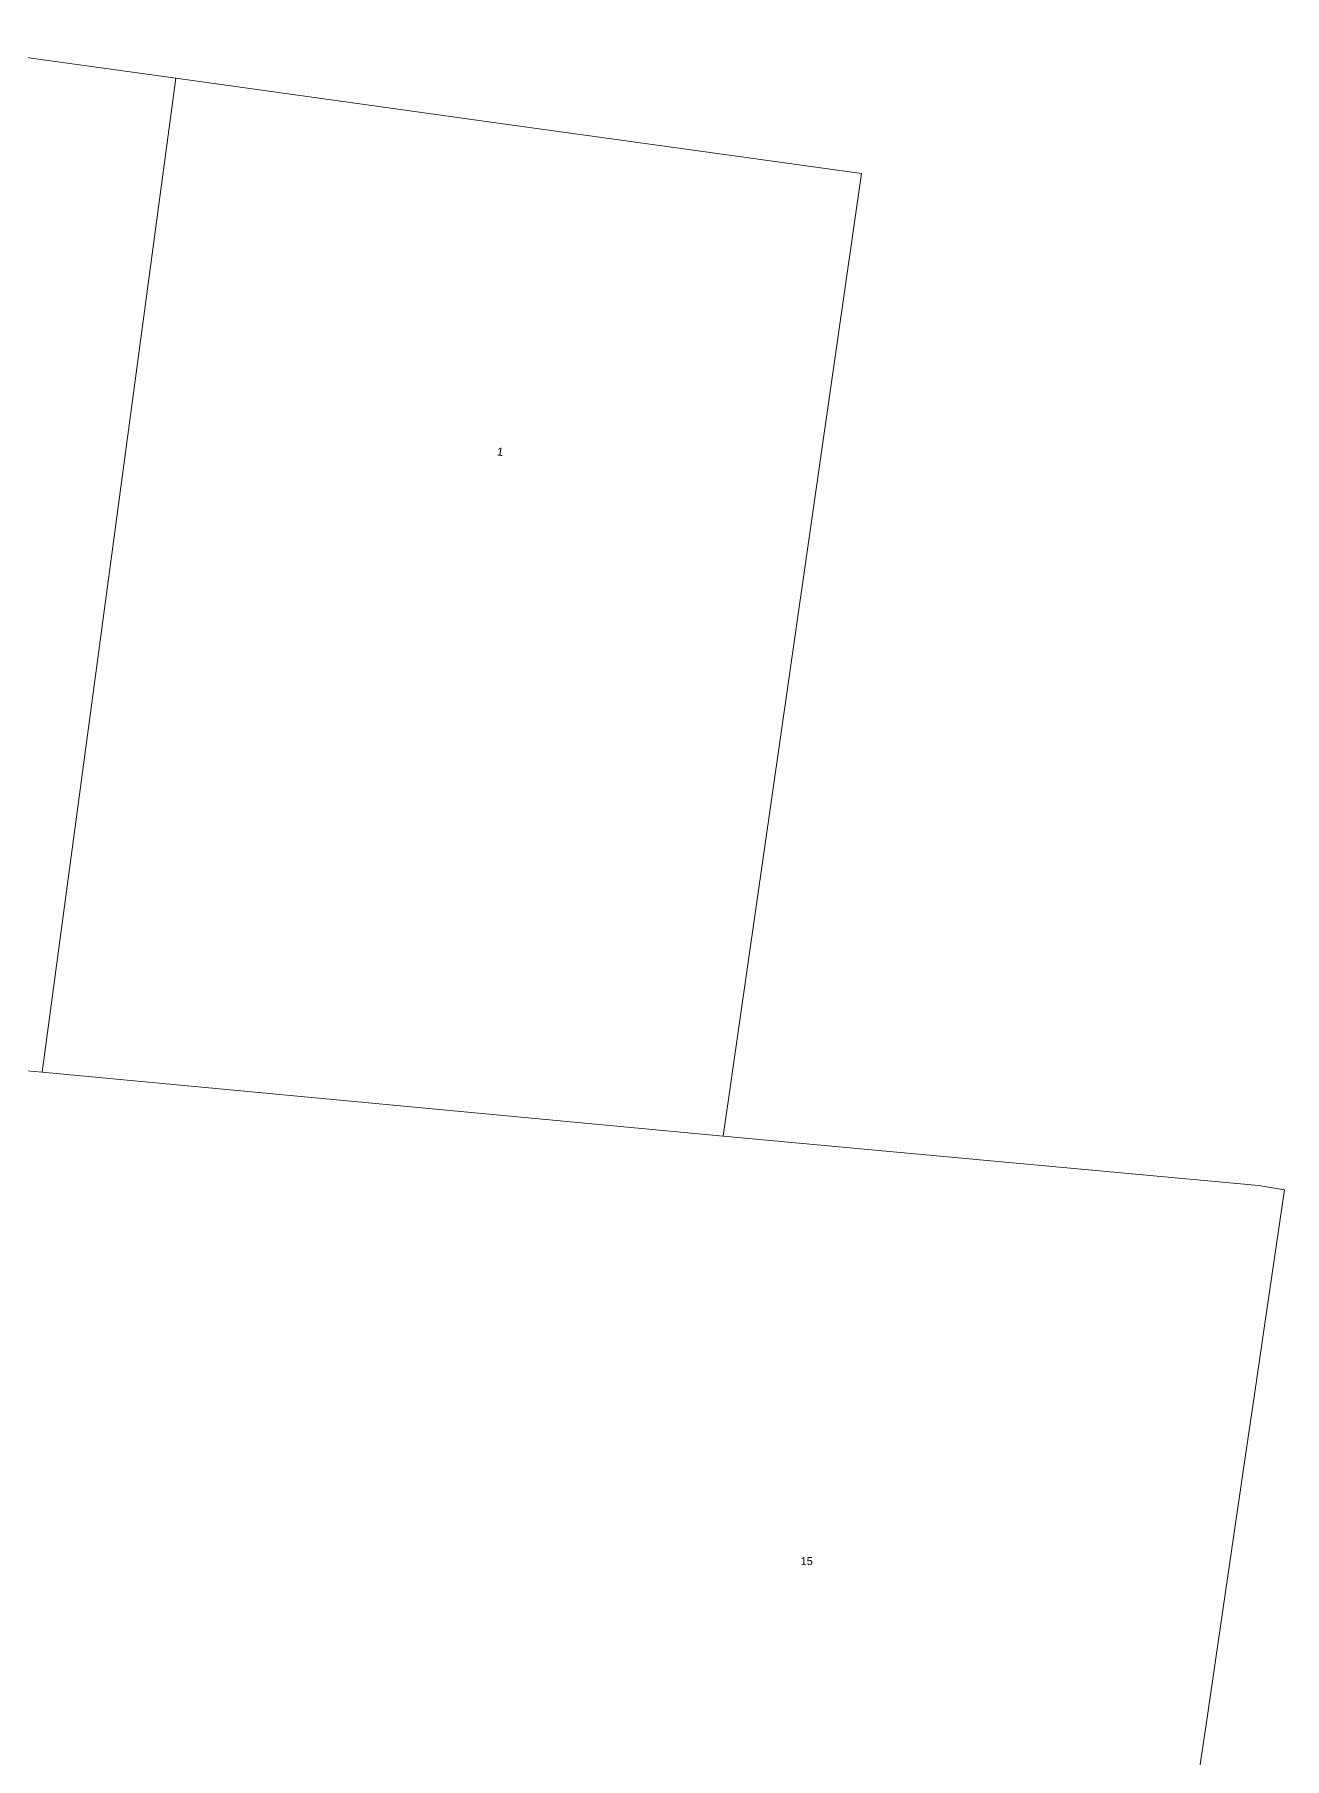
# Model space of a CAD drawing. Header units: metres. Extents: x 305195 to 306755, y 6261447 to 6263623.
# Drawn here: x 306445.3 to 306726.6, y 6262394 to 6262781.9 of the extents above; entities that cross this region are included whole.
import ezdxf

# ---------------------------------------------------------------- set-up
doc = ezdxf.new("R2010")
doc.units = ezdxf.units.M
doc.layers.add('Cadastre Land Parcels_SP_EXT', color=9, linetype='Continuous', lineweight=5)
doc.styles.get("Standard").update_dxf_attribs({"font": 'arial.ttf'})

msp = doc.modelspace()

# ---------------------------------------------------------------- linework, layer by layer
at = {"layer": 'Cadastre Land Parcels_SP_EXT', "linetype": 'Continuous'}
for points in [[(306477.08, 6262772.08), (306405.96, 6262781.95), (306389.66, 6262664.46), (306384.77, 6262629.23), (306379.88, 6262594), (306375, 6262558.85), (306443.53, 6262548.76), (306447, 6262548.45), (306477.08, 6262772.08)], [(306549.66, 6262762.01), (306477.08, 6262772.08), (306447, 6262548.45), (306600.25, 6262534.05), (306631.4, 6262750.66), (306590.28, 6262756.37), (306549.66, 6262762.01)]]:
    msp.add_lwpolyline(points, close=True, dxfattribs=at)
msp.add_lwpolyline([(306706.71, 6262386.21), (306708.91, 6262401.2), (306713.36, 6262431.51), (306717.81, 6262461.78), (306719.89, 6262475.98), (306722.24, 6262491.94), (306725.31, 6262512.86), (306726.64, 6262521.96), (306720.82, 6262522.95), (306600.25, 6262534.05), (306447, 6262548.45), (306447, 6262548.45), (306443.53, 6262548.76), (306438.97, 6262518.02), (306434.42, 6262487.33), (306429.86, 6262456.65), (306425.31, 6262425.97), (306420.76, 6262395.3), (306418.13, 6262377.38)], dxfattribs=at)

# ---------------------------------------------------------------- texts
at = {"layer": 'Cadastre Land Parcels_SP_EXT'}
msp.add_text('1', height=1.8, rotation=352.103, dxfattribs=at).set_placement((306549.28, 6262687.27))
msp.add_text('15', height=1.8, dxfattribs=at).set_placement((306617.69, 6262437.57))

doc.saveas('drawing.dxf')
